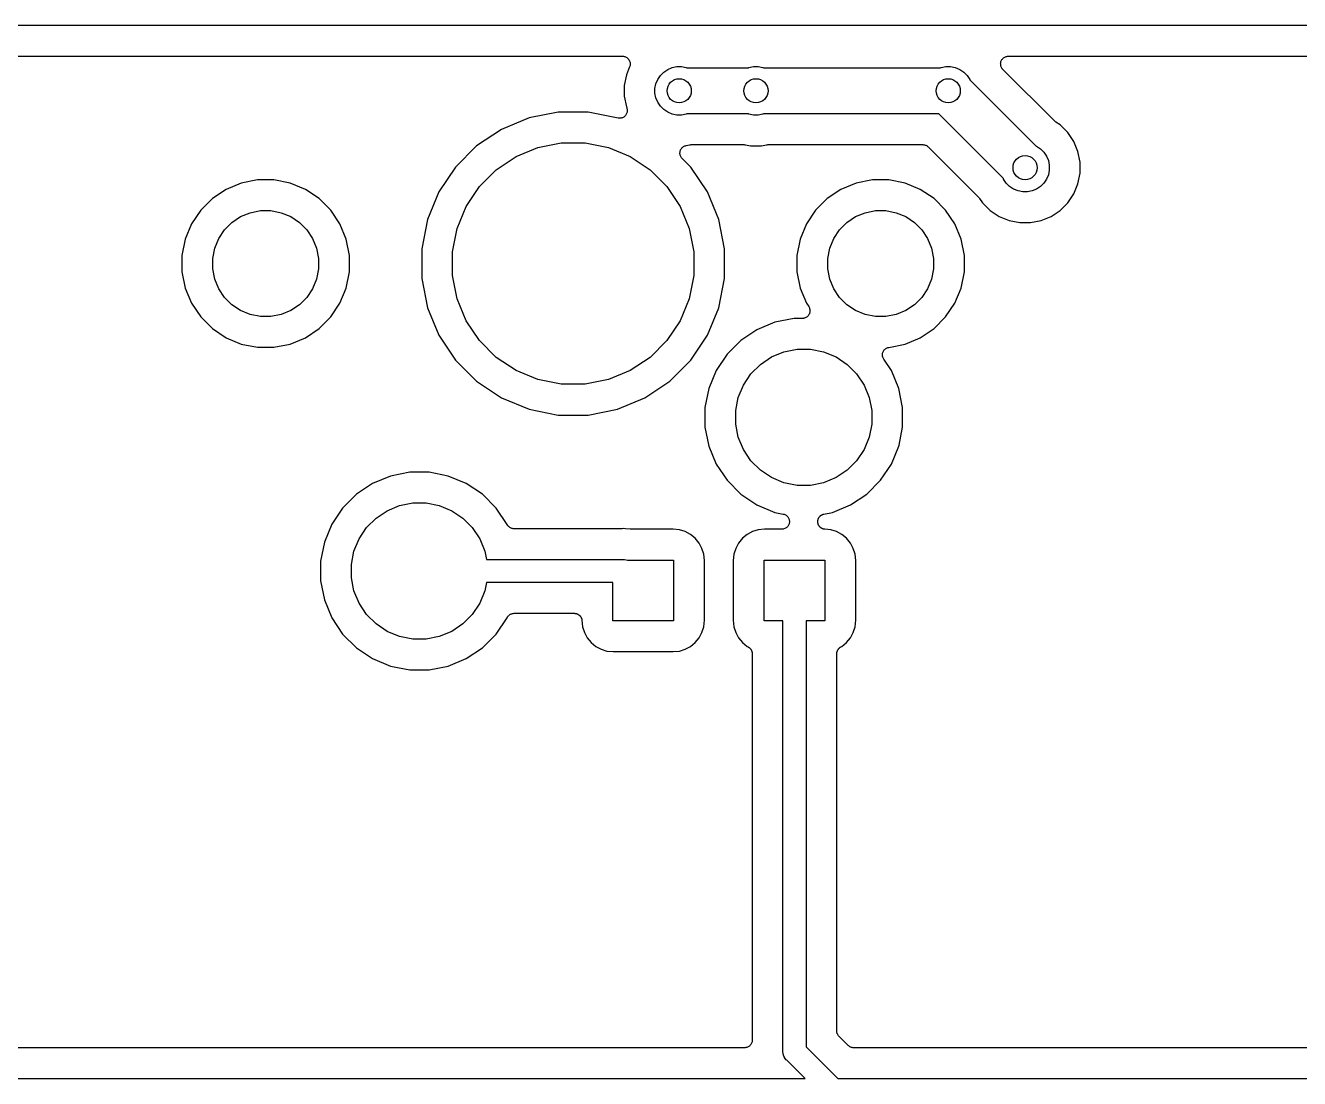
# Model space of a CAD drawing. Extents: x 1.17 to 5.78, y -4.25 to -1.3.
# Drawn here: x 3.475 to 4.303, y -3.268 to -2.583 of the extents above; entities that cross this region are included whole.
import ezdxf

# ---------------------------------------------------------------- set-up
doc = ezdxf.new("R2010")
doc.units = 0
doc.header["$MEASUREMENT"] = 0
doc.layers.add('BLACK', color=7, linetype='CONTINUOUS')

msp = doc.modelspace()

# ---------------------------------------------------------------- linework, layer by layer
at = {"layer": 'BLACK', "linetype": 'CONTINUOUS'}
for p, q in [((4.04963, -2.5825), (3.25037, -2.5825)), ((4.05, -2.58254), (4.04963, -2.5825)), ((4.05037, -2.5825), (4.05, -2.58254)), ((4.74963, -2.5825), (4.05037, -2.5825)), ((3.2516, -2.6025), (3.86314, -2.6025)), ((3.86314, -2.6025), (3.86319, -2.6025)), ((3.86319, -2.6025), (3.86319, -2.6025)), ((3.86319, -2.6025), (3.86319, -2.6025)), ((3.86319, -2.6025), (3.86321, -2.6025)), ((3.86321, -2.6025), (3.8637, -2.60255)), ((3.8637, -2.60255), (3.86416, -2.6026)), ((3.86416, -2.6026), (3.86417, -2.60261)), ((3.86417, -2.60261), (3.86418, -2.60261)), ((3.86418, -2.60261), (3.86464, -2.60276)), ((3.86464, -2.60276), (3.86509, -2.60289)), ((3.86509, -2.60289), (3.8651, -2.6029)), ((3.8651, -2.6029), (3.86511, -2.6029)), ((3.86511, -2.6029), (3.86553, -2.60313)), ((3.86553, -2.60313), (3.86595, -2.60336)), ((3.86776, -2.60941), (3.86563, -2.61457)), ((3.86595, -2.60336), (3.86596, -2.60337)), ((3.86596, -2.60337), (3.86597, -2.60337)), ((3.86597, -2.60337), (3.86633, -2.60368)), ((3.86633, -2.60368), (3.8667, -2.60398)), ((3.8667, -2.60398), (3.86671, -2.60399)), ((3.86671, -2.60399), (3.86672, -2.604)), ((3.86672, -2.604), (3.86702, -2.60437)), ((3.86702, -2.60437), (3.86731, -2.60474)), ((3.86731, -2.60474), (3.86732, -2.60475)), ((3.86732, -2.60475), (3.86733, -2.60476)), ((3.86733, -2.60476), (3.86755, -2.60519)), ((3.86755, -2.60519), (3.86777, -2.6056)), ((3.8679, -2.60896), (3.86776, -2.60941)), ((3.86777, -2.6056), (3.86777, -2.60562)), ((3.86777, -2.60562), (3.86778, -2.60563)), ((3.86778, -2.60563), (3.86791, -2.60608)), ((3.86804, -2.60851), (3.8679, -2.60896)), ((3.86791, -2.60608), (3.86805, -2.60654)), ((3.86805, -2.60848), (3.86804, -2.60849)), ((3.86804, -2.60849), (3.86804, -2.60851)), ((3.86805, -2.60654), (3.86805, -2.60655)), ((3.86805, -2.60655), (3.86805, -2.60656)), ((3.86805, -2.60656), (3.8681, -2.60704)), ((3.86809, -2.60801), (3.86805, -2.60848)), ((3.86814, -2.60753), (3.86809, -2.60801)), ((3.8681, -2.60704), (3.86814, -2.60751)), ((3.86814, -2.60751), (3.86814, -2.60752)), ((3.86814, -2.60752), (3.86814, -2.60753)), ((3.89254, -2.61104), (3.89541, -2.60986)), ((3.89541, -2.60986), (3.89845, -2.60925)), ((3.89845, -2.60925), (3.90155, -2.60925)), ((3.90155, -2.60925), (3.90459, -2.60986)), ((3.90459, -2.60986), (3.90494, -2.61)), ((3.90494, -2.61), (3.94498, -2.61)), ((3.94498, -2.61), (3.94532, -2.60986)), ((3.94532, -2.60986), (3.94837, -2.60925)), ((3.94837, -2.60925), (3.95147, -2.60925)), ((3.95147, -2.60925), (3.95451, -2.60986)), ((3.95451, -2.60986), (3.95486, -2.61)), ((3.95486, -2.61), (4.07006, -2.61)), ((4.07006, -2.61), (4.07041, -2.60986)), ((4.07041, -2.60986), (4.07345, -2.60925)), ((4.07345, -2.60925), (4.07655, -2.60925)), ((4.07655, -2.60925), (4.07959, -2.60986)), ((4.07959, -2.60986), (4.08246, -2.61104)), ((4.10907, -2.60745), (4.10912, -2.60696)), ((4.10907, -2.60746), (4.10907, -2.60745)), ((4.10907, -2.60747), (4.10907, -2.60746)), ((4.10911, -2.60794), (4.10907, -2.60747)), ((4.10915, -2.60842), (4.10911, -2.60794)), ((4.10912, -2.60696), (4.10917, -2.60649)), ((4.10916, -2.60843), (4.10915, -2.60842)), ((4.10916, -2.60844), (4.10916, -2.60843)), ((4.10929, -2.60889), (4.10916, -2.60844)), ((4.10917, -2.60648), (4.10932, -2.60602)), ((4.10917, -2.60649), (4.10917, -2.60648)), ((4.10917, -2.60649), (4.10917, -2.60649)), ((4.10943, -2.60936), (4.10929, -2.60889)), ((4.10932, -2.60602), (4.10946, -2.60556)), ((4.10943, -2.60937), (4.10943, -2.60936)), ((4.10943, -2.60936), (4.10943, -2.60936)), ((4.10965, -2.6098), (4.10943, -2.60937)), ((4.10946, -2.60556), (4.10946, -2.60555)), ((4.10946, -2.60555), (4.10947, -2.60555)), ((4.10947, -2.60555), (4.10969, -2.60513)), ((4.10988, -2.61022), (4.10965, -2.6098)), ((4.10969, -2.60513), (4.10992, -2.6047)), ((4.10988, -2.61023), (4.10988, -2.61022)), ((4.10988, -2.61024), (4.10988, -2.61023)), ((4.11018, -2.61061), (4.10988, -2.61024)), ((4.10992, -2.6047), (4.10993, -2.6047)), ((4.10993, -2.60469), (4.11024, -2.60432)), ((4.10993, -2.6047), (4.10993, -2.60469)), ((4.11024, -2.60432), (4.11055, -2.60395)), ((4.11055, -2.60395), (4.11056, -2.60394)), ((4.11055, -2.60395), (4.11055, -2.60395)), ((4.11056, -2.60394), (4.11093, -2.60364)), ((4.11093, -2.60364), (4.1113, -2.60334)), ((4.1113, -2.60334), (4.11131, -2.60333)), ((4.11131, -2.60333), (4.11132, -2.60333)), ((4.11132, -2.60333), (4.11174, -2.6031)), ((4.11174, -2.6031), (4.11216, -2.60288)), ((4.11216, -2.60288), (4.11217, -2.60287)), ((4.11217, -2.60287), (4.11218, -2.60287)), ((4.11218, -2.60287), (4.11264, -2.60273)), ((4.11264, -2.60273), (4.1131, -2.6026)), ((4.1131, -2.6026), (4.11311, -2.60259)), ((4.11311, -2.60259), (4.11359, -2.60255)), ((4.11311, -2.60259), (4.11311, -2.60259)), ((4.11359, -2.60255), (4.11407, -2.6025)), ((4.11407, -2.6025), (4.7484, -2.6025)), ((3.86563, -2.61457), (3.86425, -2.62148)), ((3.88486, -2.62041), (3.88604, -2.61754)), ((3.88604, -2.61754), (3.88777, -2.61496)), ((3.88777, -2.61496), (3.88996, -2.61277)), ((3.88996, -2.61277), (3.89254, -2.61104)), ((4.08246, -2.61104), (4.08504, -2.61277)), ((4.08504, -2.61277), (4.08723, -2.61496)), ((4.08723, -2.61496), (4.08896, -2.61754)), ((4.08896, -2.61754), (4.0891, -2.61789)), ((4.0891, -2.61789), (4.13211, -2.6609)), ((4.11048, -2.61099), (4.11018, -2.61061)), ((4.1105, -2.611), (4.11048, -2.61099)), ((4.11053, -2.61104), (4.1105, -2.611)), ((4.1105, -2.611), (4.1105, -2.611)), ((4.1105, -2.611), (4.1105, -2.611)), ((4.14425, -2.64475), (4.11053, -2.61104)), ((3.86425, -2.62148), (3.86425, -2.62852)), ((3.88425, -2.62345), (3.88486, -2.62041)), ((3.88425, -2.62655), (3.88425, -2.62345)), ((3.88486, -2.62959), (3.88425, -2.62655)), ((3.86425, -2.62852), (3.86563, -2.63543)), ((3.88604, -2.63246), (3.88486, -2.62959)), ((3.88777, -2.63504), (3.88604, -2.63246)), ((3.88996, -2.63723), (3.88777, -2.63504)), ((3.80231, -2.64268), (3.78438, -2.6501)), ((3.82134, -2.63889), (3.80231, -2.64268)), ((3.84074, -2.63889), (3.82134, -2.63889)), ((3.86025, -2.64277), (3.84074, -2.63889)), ((3.86072, -2.64282), (3.86025, -2.64277)), ((3.8612, -2.64287), (3.86072, -2.64282)), ((3.86121, -2.64287), (3.8612, -2.64287)), ((3.86122, -2.64287), (3.86121, -2.64287)), ((3.86169, -2.64282), (3.86122, -2.64287)), ((3.86217, -2.64278), (3.86169, -2.64282)), ((3.86218, -2.64277), (3.86217, -2.64278)), ((3.86219, -2.64277), (3.86218, -2.64277)), ((3.86265, -2.64264), (3.86219, -2.64277)), ((3.86311, -2.6425), (3.86265, -2.64264)), ((3.86312, -2.6425), (3.86311, -2.6425)), ((3.86313, -2.64249), (3.86312, -2.6425)), ((3.86355, -2.64227), (3.86313, -2.64249)), ((3.86397, -2.64205), (3.86355, -2.64227)), ((3.86398, -2.64204), (3.86397, -2.64205)), ((3.86399, -2.64204), (3.86398, -2.64204)), ((3.86436, -2.64173), (3.86399, -2.64204)), ((3.86473, -2.64143), (3.86436, -2.64173)), ((3.86474, -2.64143), (3.86473, -2.64143)), ((3.86505, -2.64105), (3.86474, -2.64142)), ((3.86474, -2.64142), (3.86474, -2.64143)), ((3.86536, -2.64069), (3.86505, -2.64105)), ((3.86537, -2.64067), (3.86536, -2.64068)), ((3.86536, -2.64068), (3.86536, -2.64069)), ((3.86559, -2.64025), (3.86537, -2.64067)), ((3.86582, -2.63983), (3.86559, -2.64025)), ((3.86563, -2.63543), (3.86584, -2.63595)), ((3.86583, -2.63982), (3.86582, -2.63983)), ((3.86597, -2.63935), (3.86583, -2.63981)), ((3.86583, -2.63981), (3.86583, -2.63982)), ((3.86584, -2.63595), (3.86586, -2.636)), ((3.86586, -2.636), (3.86586, -2.636)), ((3.86586, -2.636), (3.86586, -2.636)), ((3.86586, -2.636), (3.86587, -2.63602)), ((3.86587, -2.63602), (3.866, -2.63648)), ((3.86612, -2.6389), (3.86597, -2.63935)), ((3.866, -2.63648), (3.86614, -2.63694)), ((3.86617, -2.63841), (3.86612, -2.63888)), ((3.86612, -2.63888), (3.86612, -2.63889)), ((3.86612, -2.63889), (3.86612, -2.6389)), ((3.86614, -2.63694), (3.86614, -2.63695)), ((3.86614, -2.63695), (3.86614, -2.63696)), ((3.86614, -2.63696), (3.86618, -2.63744)), ((3.86622, -2.63793), (3.86617, -2.63841)), ((3.86618, -2.63744), (3.86622, -2.63791)), ((3.86622, -2.63791), (3.86622, -2.63792)), ((3.86622, -2.63792), (3.86622, -2.63793)), ((3.89254, -2.63896), (3.88996, -2.63723)), ((3.89541, -2.64014), (3.89254, -2.63896)), ((3.89845, -2.64075), (3.89541, -2.64014)), ((3.90155, -2.64075), (3.89845, -2.64075)), ((3.90459, -2.64014), (3.90155, -2.64075)), ((3.90494, -2.64), (3.90459, -2.64014)), ((3.94498, -2.64), (3.90494, -2.64)), ((3.94532, -2.64014), (3.94498, -2.64)), ((3.94837, -2.64075), (3.94532, -2.64014)), ((3.95147, -2.64075), (3.94837, -2.64075)), ((3.95451, -2.64014), (3.95147, -2.64075)), ((3.95486, -2.64), (3.95451, -2.64014)), ((4.06879, -2.64), (3.95486, -2.64)), ((4.1109, -2.68211), (4.06879, -2.64)), ((3.78438, -2.6501), (3.76825, -2.66088)), ((4.1446, -2.64504), (4.14425, -2.64475)), ((4.14495, -2.64534), (4.1446, -2.64504)), ((4.14501, -2.64537), (4.14495, -2.64534)), ((4.14501, -2.64538), (4.14501, -2.64537)), ((4.14501, -2.64537), (4.14501, -2.64537)), ((4.14501, -2.64537), (4.14501, -2.64537)), ((4.14779, -2.64723), (4.14501, -2.64538)), ((4.15277, -2.65221), (4.14779, -2.64723)), ((3.80814, -2.66191), (3.82331, -2.65889)), ((3.82331, -2.65889), (3.83877, -2.65889)), ((3.83877, -2.65889), (3.85394, -2.66191)), ((3.9045, -2.66055), (3.9068, -2.6601)), ((3.9068, -2.6601), (3.90687, -2.66008)), ((3.9068, -2.6601), (3.9068, -2.6601)), ((3.9068, -2.6601), (3.9068, -2.6601)), ((3.9068, -2.6601), (3.9068, -2.6601)), ((3.90687, -2.66008), (3.90732, -2.66004)), ((3.90732, -2.66004), (3.90777, -2.66)), ((3.90777, -2.66), (3.94214, -2.66)), ((3.94214, -2.66), (3.94215, -2.66)), ((3.94215, -2.66), (3.94215, -2.66)), ((3.94215, -2.66), (3.94215, -2.66)), ((3.94215, -2.66), (3.94221, -2.66)), ((3.94221, -2.66), (3.94267, -2.66005)), ((3.94267, -2.66005), (3.94312, -2.6601)), ((3.94312, -2.6601), (3.9464, -2.66075)), ((3.95344, -2.66075), (3.95672, -2.6601)), ((3.95672, -2.6601), (3.95678, -2.66008)), ((3.95672, -2.6601), (3.95672, -2.6601)), ((3.95672, -2.6601), (3.95672, -2.6601)), ((3.95678, -2.66008), (3.95724, -2.66004)), ((3.95724, -2.66004), (3.95769, -2.66)), ((3.95769, -2.66), (4.05843, -2.66)), ((4.05843, -2.66), (4.05845, -2.66)), ((4.05845, -2.66), (4.05845, -2.66)), ((4.05845, -2.66), (4.05845, -2.66)), ((4.05845, -2.66), (4.0585, -2.66)), ((4.0585, -2.66), (4.05896, -2.66005)), ((4.05896, -2.66005), (4.05942, -2.6601)), ((4.05942, -2.6601), (4.05944, -2.66011)), ((4.05944, -2.66011), (4.05947, -2.66011)), ((4.05947, -2.66011), (4.05991, -2.66025)), ((4.15668, -2.65807), (4.15277, -2.65221)), ((4.15937, -2.66457), (4.15668, -2.65807)), ((3.76825, -2.66088), (3.75453, -2.6746)), ((3.781, -2.67642), (3.79386, -2.66783)), ((3.79386, -2.66783), (3.80814, -2.66191)), ((3.85394, -2.66191), (3.86822, -2.66783)), ((3.86822, -2.66783), (3.88108, -2.67642)), ((3.90048, -2.6654), (3.90053, -2.66494)), ((3.90048, -2.66542), (3.90048, -2.6654)), ((3.90048, -2.66543), (3.90048, -2.66542)), ((3.90052, -2.6659), (3.90048, -2.66543)), ((3.90056, -2.66638), (3.90052, -2.6659)), ((3.90053, -2.66494), (3.90058, -2.66446)), ((3.90056, -2.66639), (3.90056, -2.66638)), ((3.90057, -2.6664), (3.90056, -2.66639)), ((3.9007, -2.66685), (3.90057, -2.6664)), ((3.90058, -2.66443), (3.90072, -2.66398)), ((3.90058, -2.66445), (3.90058, -2.66443)), ((3.90058, -2.66446), (3.90058, -2.66445)), ((3.90083, -2.66731), (3.9007, -2.66685)), ((3.90072, -2.66398), (3.90086, -2.66352)), ((3.90084, -2.66732), (3.90083, -2.66731)), ((3.90084, -2.66733), (3.90084, -2.66732)), ((3.90106, -2.66775), (3.90084, -2.66733)), ((3.90086, -2.66352), (3.90087, -2.66351)), ((3.90087, -2.6635), (3.9011, -2.66308)), ((3.90087, -2.66351), (3.90087, -2.6635)), ((3.90128, -2.66818), (3.90106, -2.66775)), ((3.9011, -2.66308), (3.90133, -2.66266)), ((3.90129, -2.66819), (3.90128, -2.66818)), ((3.90129, -2.6682), (3.90129, -2.66819)), ((3.90159, -2.66857), (3.90129, -2.6682)), ((3.90133, -2.66266), (3.90134, -2.66266)), ((3.90134, -2.66265), (3.90165, -2.66227)), ((3.90134, -2.66266), (3.90134, -2.66265)), ((3.90165, -2.66227), (3.90195, -2.66191)), ((3.90195, -2.66191), (3.90196, -2.66191)), ((3.90196, -2.66191), (3.90197, -2.6619)), ((3.90197, -2.6619), (3.90234, -2.66159)), ((3.90234, -2.66159), (3.90271, -2.66129)), ((3.90271, -2.66129), (3.90272, -2.66128)), ((3.90271, -2.66129), (3.90271, -2.66129)), ((3.90272, -2.66128), (3.90315, -2.66106)), ((3.90315, -2.66106), (3.90357, -2.66084)), ((3.90357, -2.66084), (3.90358, -2.66083)), ((3.90358, -2.66083), (3.90359, -2.66083)), ((3.90359, -2.66083), (3.90404, -2.66069)), ((3.90404, -2.66069), (3.9045, -2.66055)), ((3.9464, -2.66075), (3.95344, -2.66075)), ((4.05991, -2.66025), (4.06035, -2.66038)), ((4.06035, -2.66038), (4.06038, -2.6604)), ((4.06038, -2.6604), (4.0604, -2.6604)), ((4.0604, -2.6604), (4.06081, -2.66063)), ((4.06081, -2.66063), (4.06121, -2.66085)), ((4.06121, -2.66085), (4.06123, -2.66086)), ((4.06123, -2.66086), (4.06126, -2.66087)), ((4.06126, -2.66087), (4.06161, -2.66117)), ((4.06161, -2.66117), (4.06197, -2.66146)), ((4.06197, -2.66146), (4.09475, -2.69425)), ((4.13211, -2.6609), (4.13246, -2.66104)), ((4.13246, -2.66104), (4.13504, -2.66277)), ((4.13504, -2.66277), (4.13723, -2.66496)), ((4.13723, -2.66496), (4.13896, -2.66754)), ((4.13896, -2.66754), (4.14014, -2.67041)), ((4.16075, -2.67148), (4.15937, -2.66457)), ((3.75453, -2.6746), (3.74375, -2.69073)), ((3.77006, -2.68735), (3.781, -2.67642)), ((3.88108, -2.67642), (3.89201, -2.68735)), ((3.90189, -2.66894), (3.90159, -2.66857)), ((3.90191, -2.66896), (3.90189, -2.66894)), ((3.90194, -2.66899), (3.90191, -2.66896)), ((3.90191, -2.66896), (3.90191, -2.66896)), ((3.90191, -2.66896), (3.90191, -2.66896)), ((3.90755, -2.6746), (3.90194, -2.66899)), ((3.91833, -2.69073), (3.90755, -2.6746)), ((4.14014, -2.67041), (4.14075, -2.67345)), ((4.14075, -2.67655), (4.14014, -2.67959)), ((4.14075, -2.67345), (4.14075, -2.67655)), ((4.16075, -2.67852), (4.16075, -2.67148)), ((3.62568, -2.68294), (3.61516, -2.68504)), ((3.6364, -2.68294), (3.62568, -2.68294)), ((3.64692, -2.68504), (3.6364, -2.68294)), ((4.02568, -2.68294), (4.01516, -2.68504)), ((4.0364, -2.68294), (4.02568, -2.68294)), ((4.04692, -2.68504), (4.0364, -2.68294)), ((4.11104, -2.68246), (4.1109, -2.68211)), ((4.11277, -2.68504), (4.11104, -2.68246)), ((4.13896, -2.68246), (4.13723, -2.68504)), ((4.14014, -2.67959), (4.13896, -2.68246)), ((4.15937, -2.68543), (4.16075, -2.67852)), ((3.60525, -2.68914), (3.59633, -2.6951)), ((3.61516, -2.68504), (3.60525, -2.68914)), ((3.65683, -2.68914), (3.64692, -2.68504)), ((3.66575, -2.6951), (3.65683, -2.68914)), ((3.74375, -2.69073), (3.73632, -2.70866)), ((3.76147, -2.70021), (3.77006, -2.68735)), ((3.89201, -2.68735), (3.90061, -2.70021)), ((3.92575, -2.70866), (3.91833, -2.69073)), ((4.00525, -2.68914), (3.99633, -2.6951)), ((4.01516, -2.68504), (4.00525, -2.68914)), ((4.05683, -2.68914), (4.04692, -2.68504)), ((4.06575, -2.6951), (4.05683, -2.68914)), ((4.11496, -2.68723), (4.11277, -2.68504)), ((4.11754, -2.68896), (4.11496, -2.68723)), ((4.12041, -2.69014), (4.11754, -2.68896)), ((4.12345, -2.69075), (4.12041, -2.69014)), ((4.12655, -2.69075), (4.12345, -2.69075)), ((4.12959, -2.69014), (4.12655, -2.69075)), ((4.13246, -2.68896), (4.12959, -2.69014)), ((4.13504, -2.68723), (4.13246, -2.68896)), ((4.13723, -2.68504), (4.13504, -2.68723)), ((4.15277, -2.69779), (4.15668, -2.69193)), ((4.15668, -2.69193), (4.15937, -2.68543)), ((3.59633, -2.6951), (3.58875, -2.70268)), ((3.67333, -2.70268), (3.66575, -2.6951)), ((3.75556, -2.71449), (3.76147, -2.70021)), ((3.90061, -2.70021), (3.90652, -2.71449)), ((3.99633, -2.6951), (3.98875, -2.70268)), ((4.07333, -2.70268), (4.06575, -2.6951)), ((4.09475, -2.69425), (4.0948, -2.6943)), ((4.0948, -2.6943), (4.09509, -2.69466)), ((4.09509, -2.69466), (4.09538, -2.69501)), ((4.09538, -2.69501), (4.09723, -2.69779)), ((4.09723, -2.69779), (4.10221, -2.70277)), ((4.14779, -2.70277), (4.15277, -2.69779)), ((3.58875, -2.70268), (3.58279, -2.7116)), ((3.60908, -2.71063), (3.61472, -2.70686)), ((3.61472, -2.70686), (3.62099, -2.70427)), ((3.62099, -2.70427), (3.62765, -2.70294)), ((3.62765, -2.70294), (3.63443, -2.70294)), ((3.63443, -2.70294), (3.64109, -2.70427)), ((3.64109, -2.70427), (3.64736, -2.70686)), ((3.64736, -2.70686), (3.653, -2.71063)), ((3.67929, -2.7116), (3.67333, -2.70268)), ((3.73632, -2.70866), (3.73254, -2.72769)), ((3.92954, -2.72769), (3.92575, -2.70866)), ((3.98875, -2.70268), (3.98279, -2.7116)), ((4.00908, -2.71063), (4.01472, -2.70686)), ((4.01472, -2.70686), (4.02099, -2.70427)), ((4.02099, -2.70427), (4.02765, -2.70294)), ((4.02765, -2.70294), (4.03443, -2.70294)), ((4.03443, -2.70294), (4.04109, -2.70427)), ((4.04109, -2.70427), (4.04736, -2.70686)), ((4.04736, -2.70686), (4.053, -2.71063)), ((4.07929, -2.7116), (4.07333, -2.70268)), ((4.10221, -2.70277), (4.10807, -2.70668)), ((4.10807, -2.70668), (4.11457, -2.70937)), ((4.11457, -2.70937), (4.12148, -2.71075)), ((4.12852, -2.71075), (4.13543, -2.70937)), ((4.13543, -2.70937), (4.14193, -2.70668)), ((4.14193, -2.70668), (4.14779, -2.70277)), ((3.58279, -2.7116), (3.57868, -2.72151)), ((3.60051, -2.72107), (3.60428, -2.71543)), ((3.60428, -2.71543), (3.60908, -2.71063)), ((3.653, -2.71063), (3.6578, -2.71543)), ((3.6578, -2.71543), (3.66157, -2.72107)), ((3.6834, -2.72151), (3.67929, -2.7116)), ((3.75254, -2.72966), (3.75556, -2.71449)), ((3.90652, -2.71449), (3.90954, -2.72966)), ((3.98279, -2.7116), (3.97868, -2.72151)), ((4.00051, -2.72107), (4.00428, -2.71543)), ((4.00428, -2.71543), (4.00908, -2.71063)), ((4.053, -2.71063), (4.0578, -2.71543)), ((4.0578, -2.71543), (4.06157, -2.72107)), ((4.0834, -2.72151), (4.07929, -2.7116)), ((4.12148, -2.71075), (4.12852, -2.71075)), ((3.57868, -2.72151), (3.57659, -2.73203)), ((3.59791, -2.72734), (3.60051, -2.72107)), ((3.66157, -2.72107), (3.66416, -2.72734)), ((3.68549, -2.73203), (3.6834, -2.72151)), ((3.97868, -2.72151), (3.97659, -2.73203)), ((3.99791, -2.72734), (4.00051, -2.72107)), ((4.06157, -2.72107), (4.06416, -2.72734)), ((4.08549, -2.73203), (4.0834, -2.72151)), ((3.57659, -2.73203), (3.57659, -2.74275)), ((3.59659, -2.734), (3.59791, -2.72734)), ((3.59659, -2.74078), (3.59659, -2.734)), ((3.66416, -2.72734), (3.66549, -2.734)), ((3.66549, -2.734), (3.66549, -2.74078)), ((3.68549, -2.74275), (3.68549, -2.73203)), ((3.73254, -2.72769), (3.73254, -2.74709)), ((3.75254, -2.74512), (3.75254, -2.72966)), ((3.90954, -2.72966), (3.90954, -2.74512)), ((3.92954, -2.74709), (3.92954, -2.72769)), ((3.97659, -2.73203), (3.97659, -2.74275)), ((3.99659, -2.734), (3.99791, -2.72734)), ((3.99659, -2.74078), (3.99659, -2.734)), ((4.06416, -2.72734), (4.06549, -2.734)), ((4.06549, -2.734), (4.06549, -2.74078)), ((4.08549, -2.74275), (4.08549, -2.73203)), ((3.57659, -2.74275), (3.57868, -2.75327)), ((3.59791, -2.74744), (3.59659, -2.74078)), ((3.66549, -2.74078), (3.66416, -2.74744)), ((3.6834, -2.75327), (3.68549, -2.74275)), ((3.97659, -2.74275), (3.97868, -2.75327)), ((3.99791, -2.74744), (3.99659, -2.74078)), ((4.06549, -2.74078), (4.06416, -2.74744)), ((4.0834, -2.75327), (4.08549, -2.74275)), ((3.60051, -2.75371), (3.59791, -2.74744)), ((3.66416, -2.74744), (3.66157, -2.75371)), ((3.73254, -2.74709), (3.73632, -2.76612)), ((3.75556, -2.76029), (3.75254, -2.74512)), ((3.90954, -2.74512), (3.90652, -2.76029)), ((3.92575, -2.76612), (3.92954, -2.74709)), ((4.00051, -2.75371), (3.99791, -2.74744)), ((4.06416, -2.74744), (4.06157, -2.75371)), ((3.57868, -2.75327), (3.58279, -2.76318)), ((3.60428, -2.75935), (3.60051, -2.75371)), ((3.60908, -2.76415), (3.60428, -2.75935)), ((3.6578, -2.75935), (3.653, -2.76415)), ((3.66157, -2.75371), (3.6578, -2.75935)), ((3.67929, -2.76318), (3.6834, -2.75327)), ((3.97868, -2.75327), (3.98279, -2.76318)), ((4.00428, -2.75935), (4.00051, -2.75371)), ((4.00908, -2.76415), (4.00428, -2.75935)), ((4.0578, -2.75935), (4.053, -2.76415)), ((4.06157, -2.75371), (4.0578, -2.75935)), ((4.07929, -2.76318), (4.0834, -2.75327)), ((3.58279, -2.76318), (3.58875, -2.7721)), ((3.61472, -2.76792), (3.60908, -2.76415)), ((3.653, -2.76415), (3.64736, -2.76792)), ((3.67333, -2.7721), (3.67929, -2.76318)), ((3.73632, -2.76612), (3.74375, -2.78405)), ((3.76147, -2.77458), (3.75556, -2.76029)), ((3.90652, -2.76029), (3.90061, -2.77458)), ((3.91833, -2.78405), (3.92575, -2.76612)), ((3.98279, -2.76318), (3.98422, -2.76532)), ((3.98422, -2.76532), (3.98424, -2.76536)), ((3.98424, -2.76536), (3.98424, -2.76536)), ((3.98424, -2.76536), (3.98424, -2.76536)), ((3.98424, -2.76536), (3.98426, -2.76538)), ((3.98426, -2.76538), (3.98448, -2.76581)), ((3.98448, -2.76581), (3.9847, -2.76623)), ((3.9847, -2.76623), (3.9847, -2.76624)), ((3.9847, -2.76624), (3.9847, -2.76625)), ((3.9847, -2.76625), (3.98484, -2.76671)), ((3.98484, -2.76671), (3.98497, -2.76716)), ((3.98497, -2.76716), (3.98497, -2.76717)), ((3.98497, -2.76717), (3.98498, -2.76718)), ((3.98498, -2.76718), (3.98502, -2.76766)), ((3.98502, -2.76766), (3.98506, -2.76814)), ((4.01472, -2.76792), (4.00908, -2.76415)), ((4.053, -2.76415), (4.04736, -2.76792)), ((4.07333, -2.7721), (4.07929, -2.76318)), ((3.58875, -2.7721), (3.59633, -2.77968)), ((3.62099, -2.77052), (3.61472, -2.76792)), ((3.62765, -2.77184), (3.62099, -2.77052)), ((3.63443, -2.77184), (3.62765, -2.77184)), ((3.64109, -2.77052), (3.63443, -2.77184)), ((3.64736, -2.76792), (3.64109, -2.77052)), ((3.66575, -2.77968), (3.67333, -2.7721)), ((3.77006, -2.78743), (3.76147, -2.77458)), ((3.90061, -2.77458), (3.89201, -2.78743)), ((3.96229, -2.77557), (3.95059, -2.78042)), ((3.97471, -2.7731), (3.96229, -2.77557)), ((3.98006, -2.7731), (3.97471, -2.7731)), ((3.98054, -2.77305), (3.98006, -2.7731)), ((3.98101, -2.77301), (3.98054, -2.77305)), ((3.98102, -2.77301), (3.98101, -2.77301)), ((3.98103, -2.773), (3.98102, -2.77301)), ((3.98149, -2.77287), (3.98103, -2.773)), ((3.98194, -2.77273), (3.98149, -2.77287)), ((3.98195, -2.77273), (3.98194, -2.77273)), ((3.98196, -2.77272), (3.98195, -2.77273)), ((3.98239, -2.7725), (3.98196, -2.77272)), ((3.98281, -2.77228), (3.98239, -2.7725)), ((3.98282, -2.77227), (3.98281, -2.77228)), ((3.98283, -2.77226), (3.98282, -2.77227)), ((3.9832, -2.77196), (3.98283, -2.77226)), ((3.98357, -2.77166), (3.9832, -2.77196)), ((3.98358, -2.77165), (3.98357, -2.77166)), ((3.98357, -2.77166), (3.98357, -2.77166)), ((3.98389, -2.77127), (3.98358, -2.77165)), ((3.98419, -2.77091), (3.98389, -2.77127)), ((3.9842, -2.7709), (3.98419, -2.77091)), ((3.98443, -2.77047), (3.9842, -2.7709)), ((3.9842, -2.7709), (3.9842, -2.7709)), ((3.98466, -2.77006), (3.98443, -2.77047)), ((3.98467, -2.77004), (3.98466, -2.77005)), ((3.98466, -2.77005), (3.98466, -2.77006)), ((3.98481, -2.76958), (3.98467, -2.77004)), ((3.98495, -2.76913), (3.98481, -2.76958)), ((3.98496, -2.76911), (3.98495, -2.76912)), ((3.98495, -2.76912), (3.98495, -2.76913)), ((3.98501, -2.76862), (3.98496, -2.76911)), ((3.98506, -2.76816), (3.98501, -2.76862)), ((3.98506, -2.76814), (3.98506, -2.76815)), ((3.98506, -2.76815), (3.98506, -2.76816)), ((4.02099, -2.77052), (4.01472, -2.76792)), ((4.02765, -2.77184), (4.02099, -2.77052)), ((4.03443, -2.77184), (4.02765, -2.77184)), ((4.04109, -2.77052), (4.03443, -2.77184)), ((4.04736, -2.76792), (4.04109, -2.77052)), ((4.06575, -2.77968), (4.07333, -2.7721)), ((3.59633, -2.77968), (3.60525, -2.78564)), ((3.65683, -2.78564), (3.66575, -2.77968)), ((3.74375, -2.78405), (3.75453, -2.80018)), ((3.90755, -2.80018), (3.91833, -2.78405)), ((3.95059, -2.78042), (3.94006, -2.78745)), ((4.05683, -2.78564), (4.06575, -2.77968)), ((3.60525, -2.78564), (3.61516, -2.78975)), ((3.61516, -2.78975), (3.62568, -2.79184)), ((3.62568, -2.79184), (3.6364, -2.79184)), ((3.6364, -2.79184), (3.64692, -2.78975)), ((3.64692, -2.78975), (3.65683, -2.78564)), ((3.781, -2.79837), (3.77006, -2.78743)), ((3.89201, -2.78743), (3.88108, -2.79837)), ((3.94006, -2.78745), (3.9311, -2.79641)), ((4.0341, -2.79291), (4.03446, -2.79261)), ((4.03446, -2.79261), (4.03448, -2.7926)), ((4.03448, -2.7926), (4.03449, -2.7926)), ((4.03449, -2.7926), (4.03491, -2.79237)), ((4.03491, -2.79237), (4.03533, -2.79215)), ((4.03533, -2.79215), (4.03534, -2.79215)), ((4.03534, -2.79215), (4.03535, -2.79214)), ((4.03535, -2.79214), (4.0358, -2.79201)), ((4.0358, -2.79201), (4.03626, -2.79187)), ((4.03626, -2.79187), (4.04692, -2.78975)), ((4.04692, -2.78975), (4.05683, -2.78564)), ((3.75453, -2.80018), (3.76825, -2.8139)), ((3.79386, -2.80696), (3.781, -2.79837)), ((3.88108, -2.79837), (3.86822, -2.80696)), ((3.89383, -2.8139), (3.90755, -2.80018)), ((3.9311, -2.79641), (3.92406, -2.80694)), ((3.95281, -2.80299), (3.96006, -2.79814)), ((3.96006, -2.79814), (3.96812, -2.7948)), ((3.96812, -2.7948), (3.97668, -2.7931)), ((3.97668, -2.7931), (3.9854, -2.7931)), ((3.9854, -2.7931), (3.99396, -2.7948)), ((3.99396, -2.7948), (4.00202, -2.79814)), ((4.00202, -2.79814), (4.00927, -2.80299)), ((4.03223, -2.79672), (4.03229, -2.79625)), ((4.03224, -2.79673), (4.03223, -2.79672)), ((4.03223, -2.79674), (4.03224, -2.79673)), ((4.03228, -2.79722), (4.03223, -2.79674)), ((4.03232, -2.79769), (4.03228, -2.79722)), ((4.03229, -2.79625), (4.03234, -2.79577)), ((4.03232, -2.7977), (4.03232, -2.79769)), ((4.03232, -2.79771), (4.03232, -2.7977)), ((4.03246, -2.79817), (4.03232, -2.79771)), ((4.03234, -2.79575), (4.03248, -2.7953)), ((4.03234, -2.79576), (4.03234, -2.79575)), ((4.03234, -2.79577), (4.03234, -2.79576)), ((4.03259, -2.79863), (4.03246, -2.79817)), ((4.03248, -2.7953), (4.03262, -2.79484)), ((4.0326, -2.79864), (4.03259, -2.79863)), ((4.0326, -2.79865), (4.0326, -2.79864)), ((4.03282, -2.79906), (4.0326, -2.79865)), ((4.03262, -2.79484), (4.03263, -2.79483)), ((4.03263, -2.79482), (4.03286, -2.7944)), ((4.03263, -2.79483), (4.03263, -2.79482)), ((4.03304, -2.79949), (4.03282, -2.79906)), ((4.03286, -2.7944), (4.03309, -2.79398)), ((4.03305, -2.79951), (4.03304, -2.79949)), ((4.03308, -2.79955), (4.03305, -2.79951)), ((4.03305, -2.79951), (4.03305, -2.79951)), ((4.03305, -2.79951), (4.03305, -2.79951)), ((4.03801, -2.80694), (4.03308, -2.79955)), ((4.03309, -2.79398), (4.0331, -2.79397)), ((4.0331, -2.79396), (4.03341, -2.79359)), ((4.0331, -2.79397), (4.0331, -2.79396)), ((4.03341, -2.79359), (4.03371, -2.79323)), ((4.03371, -2.79323), (4.03372, -2.79322)), ((4.03372, -2.79322), (4.03373, -2.79321)), ((4.03373, -2.79321), (4.0341, -2.79291)), ((3.80814, -2.81287), (3.79386, -2.80696)), ((3.86822, -2.80696), (3.85394, -2.81287)), ((3.92406, -2.80694), (3.91922, -2.81864)), ((3.94179, -2.81641), (3.94664, -2.80916)), ((3.94664, -2.80916), (3.95281, -2.80299)), ((4.00927, -2.80299), (4.01544, -2.80916)), ((4.01544, -2.80916), (4.02029, -2.81641)), ((4.04286, -2.81864), (4.03801, -2.80694)), ((3.76825, -2.8139), (3.78438, -2.82468)), ((3.82331, -2.81589), (3.80814, -2.81287)), ((3.83877, -2.81589), (3.82331, -2.81589)), ((3.85394, -2.81287), (3.83877, -2.81589)), ((3.8777, -2.82468), (3.89383, -2.8139)), ((3.93845, -2.82447), (3.94179, -2.81641)), ((4.02029, -2.81641), (4.02363, -2.82447)), ((3.78438, -2.82468), (3.80231, -2.83211)), ((3.85977, -2.83211), (3.8777, -2.82468)), ((3.91922, -2.81864), (3.91675, -2.83106)), ((3.93675, -2.83303), (3.93845, -2.82447)), ((4.02363, -2.82447), (4.02533, -2.83303)), ((4.04533, -2.83106), (4.04286, -2.81864)), ((3.80231, -2.83211), (3.82134, -2.83589)), ((3.84074, -2.83589), (3.85977, -2.83211)), ((3.91675, -2.83106), (3.91675, -2.84372)), ((3.93675, -2.84175), (3.93675, -2.83303)), ((4.02533, -2.83303), (4.02533, -2.84175)), ((4.04533, -2.84372), (4.04533, -2.83106)), ((3.82134, -2.83589), (3.84074, -2.83589)), ((3.93845, -2.85031), (3.93675, -2.84175)), ((4.02533, -2.84175), (4.02363, -2.85031)), ((3.91675, -2.84372), (3.91922, -2.85614)), ((3.94179, -2.85837), (3.93845, -2.85031)), ((4.02363, -2.85031), (4.02029, -2.85837)), ((4.04298, -2.85555), (4.04533, -2.84372)), ((3.91922, -2.85614), (3.92406, -2.86784)), ((3.94664, -2.86563), (3.94179, -2.85837)), ((4.02029, -2.85837), (4.01544, -2.86563)), ((4.03801, -2.86784), (4.04286, -2.85614)), ((4.04286, -2.85614), (4.04298, -2.85555)), ((4.04298, -2.85555), (4.04298, -2.85555)), ((3.95281, -2.87179), (3.94664, -2.86563)), ((4.01544, -2.86563), (4.00927, -2.87179)), ((3.71229, -2.87557), (3.70059, -2.88042)), ((3.72471, -2.8731), (3.71229, -2.87557)), ((3.73737, -2.8731), (3.72471, -2.8731)), ((3.74979, -2.87557), (3.73737, -2.8731)), ((3.76149, -2.88042), (3.74979, -2.87557)), ((3.92406, -2.86784), (3.9311, -2.87837)), ((3.96006, -2.87664), (3.95281, -2.87179)), ((4.00927, -2.87179), (4.00202, -2.87664)), ((4.03098, -2.87838), (4.03801, -2.86784)), ((3.70059, -2.88042), (3.69006, -2.88745)), ((3.77202, -2.88745), (3.76149, -2.88042)), ((3.9311, -2.87837), (3.94006, -2.88733)), ((3.96812, -2.87998), (3.96006, -2.87664)), ((3.97668, -2.88168), (3.96812, -2.87998)), ((3.9854, -2.88168), (3.97668, -2.88168)), ((3.99396, -2.87998), (3.9854, -2.88168)), ((4.00202, -2.87664), (3.99396, -2.87998)), ((4.02202, -2.88733), (4.03098, -2.87838)), ((3.69006, -2.88745), (3.6811, -2.89641)), ((3.78098, -2.89641), (3.77202, -2.88745)), ((3.94006, -2.88733), (3.95059, -2.89437)), ((4.01149, -2.89437), (4.02202, -2.88733)), ((3.6811, -2.89641), (3.67406, -2.90694)), ((3.70281, -2.90299), (3.71006, -2.89814)), ((3.71006, -2.89814), (3.71812, -2.8948)), ((3.71812, -2.8948), (3.72668, -2.8931)), ((3.72668, -2.8931), (3.7354, -2.8931)), ((3.7354, -2.8931), (3.74396, -2.8948)), ((3.74396, -2.8948), (3.75202, -2.89814)), ((3.75202, -2.89814), (3.75927, -2.90299)), ((3.78809, -2.90706), (3.78098, -2.89641)), ((3.95059, -2.89437), (3.96229, -2.89921)), ((3.96229, -2.89921), (3.9677, -2.90029)), ((3.9677, -2.90029), (3.96777, -2.9003)), ((3.96777, -2.9003), (3.96777, -2.9003)), ((3.96777, -2.9003), (3.96777, -2.9003)), ((3.96777, -2.9003), (3.96777, -2.9003)), ((3.96777, -2.9003), (3.96825, -2.90046)), ((3.96825, -2.90046), (3.9687, -2.9006)), ((3.99346, -2.90054), (3.99369, -2.90045)), ((3.99369, -2.90045), (3.99392, -2.9004)), ((3.99392, -2.9004), (3.99415, -2.90033)), ((3.99415, -2.90033), (3.99979, -2.89921)), ((3.99979, -2.89921), (4.01149, -2.89437)), ((3.67406, -2.90694), (3.66922, -2.91864)), ((3.69664, -2.90916), (3.70281, -2.90299)), ((3.75927, -2.90299), (3.76544, -2.90916)), ((3.78818, -2.90722), (3.78809, -2.90706)), ((3.78839, -2.90763), (3.78818, -2.90722)), ((3.78841, -2.90765), (3.78839, -2.90763)), ((3.78842, -2.90767), (3.78841, -2.90765)), ((3.78871, -2.90802), (3.78842, -2.90767)), ((3.78901, -2.90839), (3.78871, -2.90802)), ((3.78902, -2.9084), (3.78901, -2.90839)), ((3.78904, -2.90842), (3.78902, -2.9084)), ((3.7894, -2.90872), (3.78904, -2.90842)), ((3.78975, -2.90902), (3.7894, -2.90872)), ((3.9687, -2.9006), (3.9687, -2.9006)), ((3.9687, -2.9006), (3.9687, -2.9006)), ((3.9687, -2.9006), (3.96914, -2.90084)), ((3.96914, -2.90084), (3.96955, -2.90107)), ((3.96955, -2.90107), (3.96956, -2.90107)), ((3.96956, -2.90107), (3.96956, -2.90107)), ((3.96956, -2.90107), (3.96994, -2.90139)), ((3.97025, -2.90874), (3.96989, -2.90904)), ((3.96994, -2.90139), (3.9703, -2.9017)), ((3.97056, -2.90836), (3.97025, -2.90874)), ((3.97025, -2.90874), (3.97025, -2.90874)), ((3.97025, -2.90874), (3.97025, -2.90874)), ((3.9703, -2.9017), (3.9703, -2.9017)), ((3.9703, -2.9017), (3.9703, -2.9017)), ((3.9703, -2.9017), (3.97061, -2.90207)), ((3.97087, -2.90799), (3.97056, -2.90836)), ((3.97061, -2.90207), (3.97091, -2.90246)), ((3.9711, -2.90756), (3.97087, -2.90799)), ((3.97087, -2.90799), (3.97087, -2.90799)), ((3.97087, -2.90799), (3.97087, -2.90799)), ((3.97091, -2.90246), (3.97091, -2.90246)), ((3.97091, -2.90246), (3.97092, -2.90246)), ((3.97092, -2.90246), (3.97115, -2.9029)), ((3.97134, -2.90714), (3.9711, -2.90756)), ((3.97115, -2.9029), (3.97137, -2.90332)), ((3.97148, -2.90667), (3.97134, -2.90713)), ((3.97134, -2.90713), (3.97134, -2.90713)), ((3.97134, -2.90713), (3.97134, -2.90714)), ((3.97137, -2.90332), (3.97137, -2.90332)), ((3.97137, -2.90332), (3.97137, -2.90333)), ((3.97137, -2.90333), (3.97151, -2.9038)), ((3.97163, -2.9062), (3.97148, -2.90667)), ((3.97151, -2.9038), (3.97164, -2.90426)), ((3.97168, -2.90571), (3.97163, -2.9062)), ((3.97163, -2.9062), (3.97163, -2.9062)), ((3.97163, -2.9062), (3.97163, -2.9062)), ((3.97164, -2.90426), (3.97164, -2.90426)), ((3.97164, -2.90426), (3.97164, -2.90426)), ((3.97164, -2.90426), (3.97169, -2.90475)), ((3.97173, -2.90523), (3.97168, -2.90571)), ((3.97169, -2.90475), (3.97173, -2.90523)), ((3.97173, -2.90523), (3.97173, -2.90523)), ((3.97173, -2.90523), (3.97173, -2.90523)), ((3.99013, -2.90521), (3.99015, -2.90496)), ((3.99015, -2.90545), (3.99013, -2.90521)), ((3.99015, -2.90496), (3.99016, -2.90471)), ((3.99015, -2.90569), (3.99015, -2.90545)), ((3.9902, -2.90593), (3.99015, -2.90569)), ((3.99016, -2.90471), (3.99021, -2.90448)), ((3.99022, -2.90618), (3.9902, -2.90593)), ((3.99021, -2.90448), (3.99023, -2.90424)), ((3.99029, -2.90641), (3.99022, -2.90618)), ((3.99023, -2.90424), (3.9903, -2.904)), ((3.99033, -2.90665), (3.99029, -2.90641)), ((3.9903, -2.904), (3.99035, -2.90376)), ((3.99042, -2.90688), (3.99033, -2.90665)), ((3.99035, -2.90376), (3.99045, -2.90353)), ((3.99049, -2.90711), (3.99042, -2.90688)), ((3.99045, -2.90353), (3.99052, -2.9033)), ((3.99061, -2.90733), (3.99049, -2.90711)), ((3.99052, -2.9033), (3.99064, -2.90309)), ((3.9907, -2.90755), (3.99061, -2.90733)), ((3.99064, -2.90309), (3.99073, -2.90286)), ((3.99083, -2.90776), (3.9907, -2.90755)), ((3.99073, -2.90286), (3.99087, -2.90266)), ((3.99095, -2.90798), (3.99083, -2.90776)), ((3.99087, -2.90266), (3.99098, -2.90245)), ((3.9911, -2.90817), (3.99095, -2.90798)), ((3.99098, -2.90245), (3.99114, -2.90225)), ((3.99123, -2.90837), (3.9911, -2.90817)), ((3.99114, -2.90225), (3.99128, -2.90205)), ((3.9914, -2.90855), (3.99123, -2.90837)), ((3.99128, -2.90205), (3.99145, -2.90188)), ((3.99156, -2.90874), (3.9914, -2.90855)), ((3.99145, -2.90188), (3.9916, -2.90169)), ((3.99174, -2.90889), (3.99156, -2.90874)), ((3.9916, -2.90169), (3.99179, -2.90154)), ((3.99179, -2.90154), (3.99197, -2.90136)), ((3.99197, -2.90136), (3.99217, -2.90123)), ((3.99217, -2.90123), (3.99236, -2.90108)), ((3.99236, -2.90108), (3.99258, -2.90096)), ((3.99258, -2.90096), (3.99278, -2.90082)), ((3.99278, -2.90082), (3.99301, -2.90073)), ((3.99301, -2.90073), (3.99322, -2.90062)), ((3.99322, -2.90062), (3.99346, -2.90054)), ((3.68845, -2.92447), (3.69179, -2.91641)), ((3.69179, -2.91641), (3.69664, -2.90916)), ((3.76544, -2.90916), (3.77029, -2.91641)), ((3.77029, -2.91641), (3.77363, -2.92447)), ((3.78977, -2.90903), (3.78975, -2.90902)), ((3.78979, -2.90904), (3.78977, -2.90903)), ((3.7902, -2.90926), (3.78979, -2.90904)), ((3.79061, -2.90949), (3.7902, -2.90926)), ((3.79063, -2.90949), (3.79061, -2.90949)), ((3.79065, -2.9095), (3.79063, -2.90949)), ((3.79109, -2.90964), (3.79065, -2.9095)), ((3.79154, -2.90978), (3.79109, -2.90964)), ((3.79156, -2.90978), (3.79154, -2.90978)), ((3.79158, -2.90979), (3.79156, -2.90978)), ((3.79204, -2.90984), (3.79158, -2.90979)), ((3.79251, -2.90989), (3.79204, -2.90984)), ((3.79255, -2.90989), (3.79251, -2.90989)), ((3.79258, -2.90989), (3.79255, -2.90989)), ((3.79255, -2.90989), (3.79255, -2.90989)), ((3.79255, -2.90989), (3.79255, -2.90989)), ((3.86237, -2.90989), (3.79258, -2.90989)), ((3.86258, -2.90987), (3.86237, -2.90989)), ((3.86279, -2.90987), (3.86258, -2.90987)), ((3.86286, -2.90987), (3.86279, -2.90987)), ((3.86397, -2.90976), (3.86286, -2.90987)), ((3.86507, -2.90987), (3.86397, -2.90976)), ((3.86814, -2.91017), (3.86507, -2.90987)), ((3.86507, -2.90987), (3.86507, -2.90987)), ((3.86835, -2.91017), (3.86814, -2.91017)), ((3.86856, -2.91019), (3.86835, -2.91017)), ((3.86863, -2.91019), (3.86856, -2.91019)), ((3.89601, -2.91019), (3.86863, -2.91019)), ((3.90018, -2.9106), (3.89601, -2.91019)), ((3.90395, -2.91175), (3.90018, -2.9106)), ((3.90743, -2.91361), (3.90395, -2.91175)), ((3.91047, -2.9161), (3.90743, -2.91361)), ((3.91297, -2.91915), (3.91047, -2.9161)), ((3.9411, -2.9161), (3.93861, -2.91915)), ((3.94415, -2.91361), (3.9411, -2.9161)), ((3.94762, -2.91175), (3.94415, -2.91361)), ((3.95139, -2.9106), (3.94762, -2.91175)), ((3.95556, -2.91019), (3.95139, -2.9106)), ((3.96673, -2.91019), (3.95556, -2.91019)), ((3.96722, -2.91015), (3.96673, -2.91019)), ((3.9677, -2.9101), (3.96722, -2.91015)), ((3.96816, -2.90996), (3.9677, -2.9101)), ((3.9677, -2.9101), (3.9677, -2.9101)), ((3.9677, -2.9101), (3.9677, -2.9101)), ((3.96863, -2.90982), (3.96816, -2.90996)), ((3.96905, -2.9096), (3.96863, -2.90982)), ((3.96863, -2.90982), (3.96863, -2.90982)), ((3.96863, -2.90982), (3.96863, -2.90982)), ((3.96949, -2.90936), (3.96905, -2.9096)), ((3.9695, -2.90936), (3.96949, -2.90936)), ((3.96949, -2.90936), (3.96949, -2.90936)), ((3.96989, -2.90904), (3.9695, -2.90936)), ((3.99191, -2.90907), (3.99174, -2.90889)), ((3.99212, -2.90921), (3.99191, -2.90907)), ((3.99231, -2.90937), (3.99212, -2.90921)), ((3.99252, -2.90948), (3.99231, -2.90937)), ((3.99272, -2.90962), (3.99252, -2.90948)), ((3.99295, -2.90972), (3.99272, -2.90962)), ((3.99316, -2.90984), (3.99295, -2.90972)), ((3.99339, -2.90991), (3.99316, -2.90984)), ((3.99362, -2.91), (3.99339, -2.90991)), ((3.99386, -2.91005), (3.99362, -2.91)), ((3.99409, -2.91013), (3.99386, -2.91005)), ((3.99433, -2.91016), (3.99409, -2.91013)), ((3.99457, -2.91021), (3.99433, -2.91016)), ((3.99464, -2.91021), (3.99457, -2.91021)), ((3.99861, -2.9106), (3.99464, -2.91021)), ((4.00238, -2.91175), (3.99861, -2.9106)), ((4.00585, -2.91361), (4.00238, -2.91175)), ((4.0089, -2.9161), (4.00585, -2.91361)), ((4.01139, -2.91915), (4.0089, -2.9161)), ((3.66922, -2.91864), (3.66675, -2.93106)), ((3.68675, -2.93303), (3.68845, -2.92447)), ((3.77363, -2.92447), (3.77471, -2.92989)), ((3.91483, -2.92262), (3.91297, -2.91915)), ((3.91597, -2.92639), (3.91483, -2.92262)), ((3.93675, -2.92262), (3.9356, -2.92639)), ((3.93861, -2.91915), (3.93675, -2.92262)), ((4.01325, -2.92262), (4.01139, -2.91915)), ((4.0144, -2.92639), (4.01325, -2.92262)), ((3.66675, -2.93106), (3.66675, -2.94372)), ((3.68675, -2.94175), (3.68675, -2.93303)), ((3.77471, -2.92989), (3.8636, -2.92989)), ((3.8636, -2.92989), (3.86397, -2.92986)), ((3.86397, -2.92986), (3.86433, -2.92989)), ((3.86433, -2.92989), (3.86433, -2.92989)), ((3.86433, -2.92989), (3.86544, -2.93)), ((3.86544, -2.93), (3.86647, -2.93031)), ((3.86647, -2.93031), (3.89626, -2.93031)), ((3.89626, -2.93031), (3.89626, -2.96969)), ((3.91638, -2.93056), (3.91597, -2.92639)), ((3.91638, -2.96944), (3.91638, -2.93056)), ((3.9356, -2.92639), (3.93519, -2.93056)), ((3.93519, -2.93056), (3.93519, -2.96944)), ((3.95531, -2.96969), (3.95531, -2.93031)), ((3.95531, -2.93031), (3.99469, -2.93031)), ((3.99469, -2.93031), (3.99469, -2.96969)), ((4.01481, -2.93056), (4.0144, -2.92639)), ((4.01481, -2.96944), (4.01481, -2.93056)), ((3.68845, -2.95031), (3.68675, -2.94175)), ((3.66675, -2.94372), (3.66922, -2.95614)), ((3.77471, -2.94489), (3.77363, -2.95031)), ((3.85689, -2.94489), (3.77471, -2.94489)), ((3.85689, -2.96969), (3.85689, -2.94489)), ((3.66922, -2.95614), (3.67406, -2.96784)), ((3.69179, -2.95837), (3.68845, -2.95031)), ((3.69664, -2.96563), (3.69179, -2.95837)), ((3.77029, -2.95837), (3.76544, -2.96563)), ((3.77363, -2.95031), (3.77029, -2.95837)), ((3.70281, -2.97179), (3.69664, -2.96563)), ((3.76544, -2.96563), (3.75927, -2.97179)), ((3.78846, -2.96706), (3.78876, -2.9667)), ((3.78876, -2.9667), (3.78905, -2.96634)), ((3.78905, -2.96634), (3.78907, -2.96633)), ((3.78907, -2.96633), (3.78909, -2.96631)), ((3.78909, -2.96631), (3.78945, -2.96602)), ((3.78945, -2.96602), (3.78981, -2.96573)), ((3.78981, -2.96573), (3.78983, -2.96572)), ((3.78983, -2.96572), (3.78985, -2.9657)), ((3.78985, -2.9657), (3.79026, -2.96549)), ((3.79026, -2.96549), (3.79067, -2.96527)), ((3.79067, -2.96527), (3.79069, -2.96526)), ((3.79069, -2.96526), (3.79071, -2.96525)), ((3.79071, -2.96525), (3.79116, -2.96512)), ((3.79116, -2.96512), (3.79161, -2.96499)), ((3.79161, -2.96499), (3.79163, -2.96498)), ((3.79163, -2.96498), (3.79165, -2.96498)), ((3.79165, -2.96498), (3.79211, -2.96494)), ((3.79211, -2.96494), (3.79258, -2.96489)), ((3.79258, -2.96489), (3.83179, -2.96489)), ((3.83179, -2.96489), (3.83186, -2.96489)), ((3.83186, -2.96489), (3.83208, -2.96492)), ((3.83208, -2.96492), (3.83231, -2.96492)), ((3.83231, -2.96492), (3.83257, -2.96497)), ((3.83257, -2.96497), (3.83283, -2.965)), ((3.83283, -2.965), (3.83304, -2.96507)), ((3.83304, -2.96507), (3.83327, -2.96511)), ((3.83327, -2.96511), (3.83351, -2.96522)), ((3.83351, -2.96522), (3.83376, -2.9653)), ((3.83376, -2.9653), (3.83396, -2.9654)), ((3.83396, -2.9654), (3.83417, -2.96549)), ((3.83417, -2.96549), (3.83438, -2.96564)), ((3.83438, -2.96564), (3.83461, -2.96577)), ((3.83461, -2.96577), (3.83479, -2.96591)), ((3.83479, -2.96591), (3.83497, -2.96604)), ((3.83497, -2.96604), (3.83516, -2.96622)), ((3.83516, -2.96622), (3.83536, -2.96639)), ((3.83536, -2.96639), (3.8355, -2.96657)), ((3.8355, -2.96657), (3.83566, -2.96673)), ((3.83566, -2.96673), (3.83581, -2.96695)), ((3.67406, -2.96784), (3.6811, -2.97837)), ((3.71006, -2.97664), (3.70281, -2.97179)), ((3.75927, -2.97179), (3.75202, -2.97664)), ((3.78098, -2.97838), (3.78807, -2.96776)), ((3.78807, -2.96776), (3.78821, -2.9675)), ((3.78821, -2.9675), (3.78843, -2.9671)), ((3.78843, -2.9671), (3.78845, -2.96708)), ((3.78845, -2.96708), (3.78846, -2.96706)), ((3.83581, -2.96695), (3.83597, -2.96715)), ((3.83597, -2.96715), (3.83608, -2.96735)), ((3.83608, -2.96735), (3.8362, -2.96754)), ((3.8362, -2.96754), (3.8363, -2.96779)), ((3.8363, -2.96779), (3.83643, -2.96802)), ((3.83643, -2.96802), (3.83649, -2.96824)), ((3.83649, -2.96824), (3.83658, -2.96844)), ((3.83658, -2.96844), (3.83663, -2.9687)), ((3.83663, -2.9687), (3.8367, -2.96895)), ((3.8367, -2.96895), (3.83672, -2.96918)), ((3.83672, -2.96918), (3.83677, -2.9694)), ((3.83677, -2.9694), (3.83718, -2.97361)), ((3.83718, -2.97361), (3.83832, -2.97738)), ((3.89626, -2.96969), (3.85689, -2.96969)), ((3.91483, -2.97738), (3.91597, -2.97361)), ((3.91597, -2.97361), (3.91638, -2.96944)), ((3.93519, -2.96944), (3.9356, -2.97361)), ((3.9356, -2.97361), (3.93675, -2.97738)), ((3.9675, -2.96969), (3.95531, -2.96969)), ((3.9675, -3.24963), (3.9675, -2.96969)), ((3.99469, -2.96969), (3.9825, -2.96969)), ((3.9825, -2.96969), (3.9825, -3.24689)), ((4.01325, -2.97738), (4.0144, -2.97361)), ((4.0144, -2.97361), (4.01481, -2.96944)), ((3.6811, -2.97837), (3.69006, -2.98733)), ((3.71812, -2.97998), (3.71006, -2.97664)), ((3.72668, -2.98168), (3.71812, -2.97998)), ((3.7354, -2.98168), (3.72668, -2.98168)), ((3.74396, -2.97998), (3.7354, -2.98168)), ((3.75202, -2.97664), (3.74396, -2.97998)), ((3.77202, -2.98733), (3.78098, -2.97838)), ((3.83832, -2.97738), (3.84018, -2.98085)), ((3.84018, -2.98085), (3.84268, -2.9839)), ((3.91047, -2.9839), (3.91297, -2.98085)), ((3.91297, -2.98085), (3.91483, -2.97738)), ((3.93675, -2.97738), (3.93861, -2.98085)), ((3.93861, -2.98085), (3.9411, -2.9839)), ((4.0089, -2.9839), (4.01139, -2.98085)), ((4.01139, -2.98085), (4.01325, -2.97738)), ((3.69006, -2.98733), (3.70059, -2.99437)), ((3.76149, -2.99437), (3.77202, -2.98733)), ((3.84268, -2.9839), (3.84572, -2.98639)), ((3.84572, -2.98639), (3.8492, -2.98825)), ((3.8492, -2.98825), (3.85297, -2.9894)), ((3.85297, -2.9894), (3.85714, -2.98981)), ((3.85714, -2.98981), (3.89601, -2.98981)), ((3.89601, -2.98981), (3.90018, -2.9894)), ((3.90018, -2.9894), (3.90395, -2.98825)), ((3.90395, -2.98825), (3.90743, -2.98639)), ((3.90743, -2.98639), (3.91047, -2.9839)), ((3.9411, -2.9839), (3.94415, -2.98639)), ((3.94415, -2.98639), (3.94486, -2.98677)), ((3.94486, -2.98677), (3.94492, -2.98681)), ((3.94492, -2.98681), (3.9451, -2.98693)), ((3.9451, -2.98693), (3.9453, -2.98704)), ((3.9453, -2.98704), (3.9455, -2.98721)), ((3.9455, -2.98721), (3.94572, -2.98736)), ((3.94572, -2.98736), (3.94588, -2.98752)), ((3.94588, -2.98752), (3.94605, -2.98766)), ((3.94605, -2.98766), (3.94622, -2.98787)), ((3.94622, -2.98787), (3.9464, -2.98806)), ((3.9464, -2.98806), (3.94652, -2.98824)), ((3.94652, -2.98824), (3.94666, -2.98842)), ((3.94666, -2.98842), (3.94679, -2.98865)), ((3.94679, -2.98865), (3.94694, -2.98888)), ((3.94694, -2.98888), (3.94702, -2.98908)), ((3.94702, -2.98908), (3.94712, -2.98928)), ((3.94712, -2.98928), (3.9472, -2.98953)), ((3.9472, -2.98953), (3.9473, -2.98978)), ((3.9473, -2.98978), (3.94734, -2.99)), ((3.94734, -2.99), (3.9474, -2.99021)), ((3.9474, -2.99021), (3.94743, -2.99048)), ((3.94743, -2.99048), (3.94748, -2.99074)), ((3.94748, -2.99074), (3.94748, -2.99096)), ((3.94748, -2.99096), (3.9475, -2.99118)), ((3.9475, -2.99118), (3.9475, -3.2425)), ((4.0025, -2.99111), (4.00253, -2.99089)), ((4.0025, -2.99118), (4.0025, -2.99111)), ((4.0025, -3.23654), (4.0025, -2.99118)), ((4.00253, -2.99067), (4.00258, -2.99041)), ((4.00253, -2.99089), (4.00253, -2.99067)), ((4.00258, -2.99041), (4.00261, -2.99014)), ((4.00261, -2.99014), (4.00268, -2.98993)), ((4.00268, -2.98993), (4.00272, -2.98971)), ((4.00272, -2.98971), (4.00282, -2.98947)), ((4.00282, -2.98947), (4.0029, -2.98921)), ((4.0029, -2.98921), (4.00301, -2.98902)), ((4.00301, -2.98902), (4.0031, -2.98881)), ((4.0031, -2.98881), (4.00325, -2.98859)), ((4.00325, -2.98859), (4.00337, -2.98836)), ((4.00337, -2.98836), (4.00352, -2.98819)), ((4.00352, -2.98819), (4.00364, -2.988)), ((4.00364, -2.988), (4.00383, -2.98782)), ((4.00383, -2.98782), (4.004, -2.98761)), ((4.004, -2.98761), (4.00417, -2.98747)), ((4.00417, -2.98747), (4.00433, -2.98731)), ((4.00433, -2.98731), (4.00455, -2.98717)), ((4.00455, -2.98717), (4.00476, -2.987)), ((4.00476, -2.987), (4.00496, -2.9869)), ((4.00496, -2.9869), (4.00514, -2.98677)), ((4.00514, -2.98677), (4.00585, -2.98639)), ((4.00585, -2.98639), (4.0089, -2.9839)), ((3.70059, -2.99437), (3.71229, -2.99921)), ((3.71229, -2.99921), (3.72471, -3.00168)), ((3.73737, -3.00168), (3.74979, -2.99921)), ((3.74979, -2.99921), (3.76149, -2.99437)), ((3.72471, -3.00168), (3.73737, -3.00168)), ((4.00254, -3.237), (4.0025, -3.23654)), ((4.00259, -3.23746), (4.00254, -3.237)), ((4.00259, -3.23748), (4.00259, -3.23746)), ((4.0026, -3.23751), (4.00259, -3.23748)), ((4.00273, -3.23795), (4.0026, -3.23751)), ((4.00286, -3.23839), (4.00273, -3.23795)), ((4.00287, -3.23842), (4.00286, -3.23839)), ((4.00288, -3.23844), (4.00287, -3.23842)), ((4.00309, -3.23885), (4.00288, -3.23844)), ((4.00331, -3.23926), (4.00309, -3.23885)), ((4.00332, -3.23928), (4.00331, -3.23926)), ((4.00334, -3.23931), (4.00332, -3.23928)), ((4.00363, -3.23966), (4.00334, -3.23931)), ((4.00392, -3.24002), (4.00363, -3.23966)), ((4.00395, -3.24006), (4.00392, -3.24002)), ((4.00396, -3.24007), (4.00395, -3.24006)), ((4.00395, -3.24006), (4.00395, -3.24006)), ((4.00395, -3.24006), (4.00395, -3.24006)), ((4.00993, -3.24604), (4.00396, -3.24007)), ((3.9425, -3.2475), (3.26346, -3.2475)), ((3.94297, -3.24745), (3.9425, -3.2475)), ((3.94344, -3.24741), (3.94297, -3.24745)), ((3.94345, -3.24741), (3.94344, -3.24741)), ((3.94347, -3.2474), (3.94345, -3.24741)), ((3.94392, -3.24727), (3.94347, -3.2474)), ((3.94437, -3.24714), (3.94392, -3.24727)), ((3.94439, -3.24713), (3.94437, -3.24714)), ((3.94441, -3.24712), (3.94439, -3.24713)), ((3.94482, -3.2469), (3.94441, -3.24712)), ((3.94524, -3.24668), (3.94482, -3.2469)), ((3.94525, -3.24667), (3.94524, -3.24668)), ((3.94527, -3.24666), (3.94525, -3.24667)), ((3.94563, -3.24637), (3.94527, -3.24666)), ((3.946, -3.24607), (3.94563, -3.24637)), ((3.94601, -3.24606), (3.946, -3.24607)), ((3.94602, -3.24605), (3.94601, -3.24606)), ((3.94632, -3.24568), (3.94602, -3.24605)), ((3.94663, -3.24532), (3.94632, -3.24568)), ((3.94665, -3.2453), (3.94663, -3.24531)), ((3.94663, -3.24531), (3.94663, -3.24532)), ((3.94687, -3.24488), (3.94665, -3.2453)), ((3.9471, -3.24447), (3.94687, -3.24488)), ((3.94711, -3.24444), (3.9471, -3.24445)), ((3.9471, -3.24445), (3.9471, -3.24447)), ((3.94725, -3.24399), (3.94711, -3.24444)), ((3.94739, -3.24354), (3.94725, -3.24399)), ((3.9474, -3.24351), (3.94739, -3.24352)), ((3.94739, -3.24352), (3.94739, -3.24354)), ((3.94745, -3.24304), (3.9474, -3.24351)), ((3.9475, -3.24257), (3.94745, -3.24304)), ((3.9475, -3.2425), (3.9475, -3.24253)), ((3.9475, -3.24253), (3.9475, -3.24253)), ((3.9475, -3.24253), (3.9475, -3.24254)), ((3.9475, -3.24254), (3.9475, -3.24257)), ((3.9825, -3.24689), (4.00311, -3.2675)), ((4.01028, -3.24633), (4.00993, -3.24604)), ((4.01064, -3.24663), (4.01028, -3.24633)), ((4.01066, -3.24664), (4.01064, -3.24663)), ((4.01068, -3.24665), (4.01066, -3.24664)), ((4.01109, -3.24687), (4.01068, -3.24665)), ((4.01149, -3.2471), (4.01109, -3.24687)), ((4.01152, -3.2471), (4.01149, -3.2471)), ((4.01154, -3.24712), (4.01152, -3.2471)), ((4.01198, -3.24725), (4.01154, -3.24712)), ((4.01242, -3.24739), (4.01198, -3.24725)), ((4.01245, -3.24739), (4.01242, -3.24739)), ((4.01247, -3.2474), (4.01245, -3.24739)), ((4.01293, -3.24745), (4.01247, -3.2474)), ((4.01339, -3.2475), (4.01293, -3.24745)), ((4.01344, -3.2475), (4.01339, -3.2475)), ((4.01345, -3.2475), (4.01344, -3.2475)), ((4.01344, -3.2475), (4.01344, -3.2475)), ((4.01346, -3.2475), (4.01345, -3.2475)), ((4.6925, -3.2475), (4.01346, -3.2475)), ((3.96746, -3.25), (3.9675, -3.24963)), ((3.96761, -3.25147), (3.96746, -3.25)), ((3.96804, -3.25288), (3.96761, -3.25147)), ((3.96871, -3.25414), (3.96804, -3.25288)), ((3.96873, -3.25419), (3.96871, -3.25414)), ((3.96967, -3.25533), (3.96873, -3.25419)), ((3.96996, -3.25556), (3.96967, -3.25533)), ((3.98189, -3.2675), (3.96996, -3.25556)), ((3.25311, -3.2675), (3.98189, -3.2675)), ((4.00311, -3.2675), (4.73189, -3.2675))]:
    msp.add_line(p, q, dxfattribs=at)
at = {"layer": 'BLACK'}
for centre in [(3.9, -2.625), (3.94992, -2.625), (4.075, -2.625), (4.125, -2.675)]:
    msp.add_circle(centre, 0.00787, dxfattribs=at)

doc.saveas('drawing.dxf')
